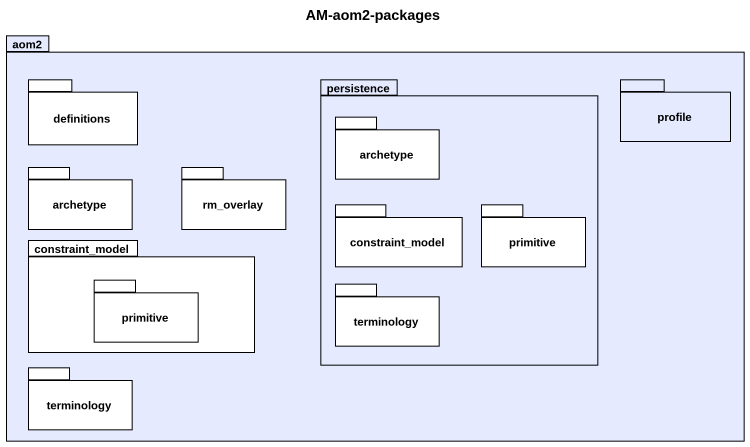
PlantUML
@startuml
title AM-aom2-packages
package aom2 #E5EAFF {
  package definitions {
  }
  package persistence #E5EAFF {
    package archetype {
    }
    package "constraint_model" as constraint_model_2 {
    }
    package primitive {
    }
    package terminology {
    }
  }
  package profile #E5EAFF {
  }
  package "archetype" as archetype_2 {
  }
  package rm_overlay {
  }
  package constraint_model {
    package "primitive" as primitive_2 {
    }
  }
  package "terminology" as terminology_2 {
  }
}
@enduml
